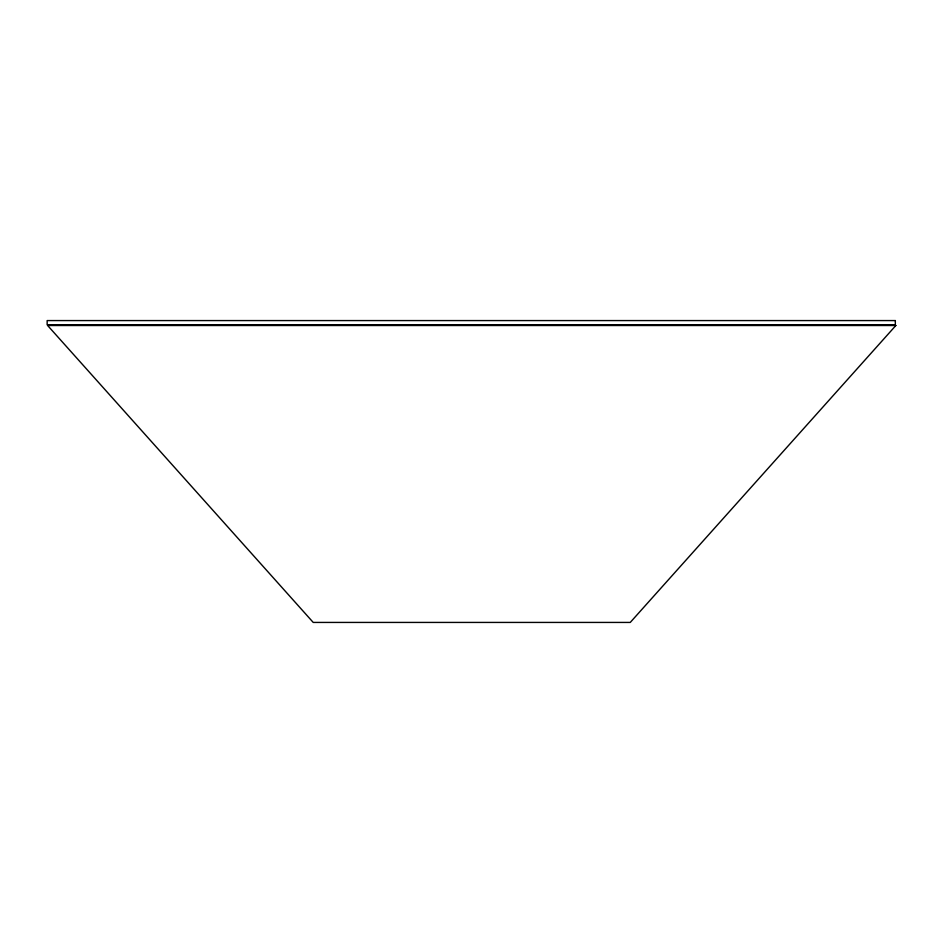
<?xml version="1.0" encoding="UTF-8"?>
<svg xmlns="http://www.w3.org/2000/svg" width="943" height="943" viewBox="0 0 943 943"><rect width="100%" height="100%" fill="white"/><g stroke="black" fill="none" stroke-linecap="round" stroke-linejoin="round"><path stroke-width="1.41" d="M895.85 325.512L630.254 622.427L313.229 622.427L47.633 325.512L895.85 325.512M895.331 320.573L47.15 320.573L47.15 324.816L895.331 324.816L895.331 320.573"/></g></svg>
